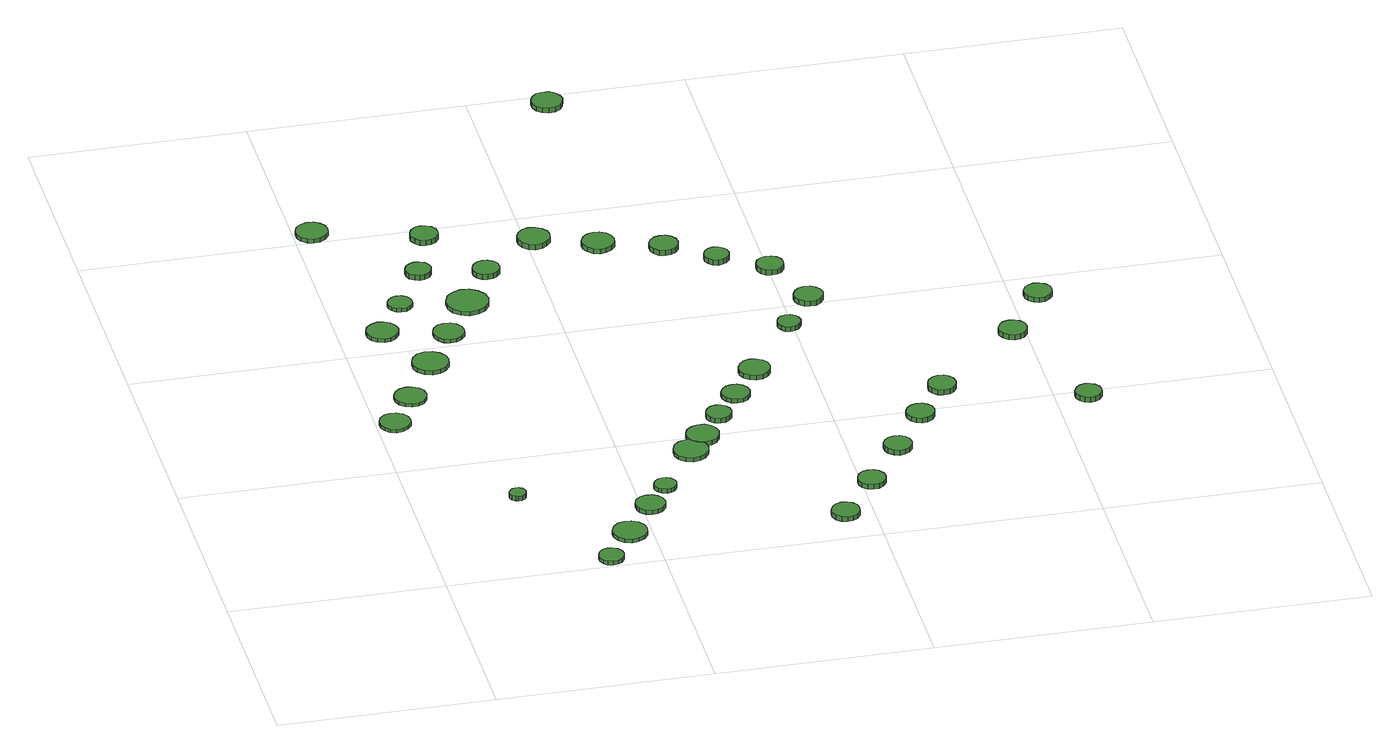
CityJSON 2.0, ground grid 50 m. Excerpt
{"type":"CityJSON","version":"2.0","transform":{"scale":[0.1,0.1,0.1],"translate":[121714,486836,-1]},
"CityObjects":{
"tree1":{"type":"SolitaryVegetationObject","attributes":{"function":"something"},"geometry":[{"type":"MultiSurface","lod":"1","boundaries":[[[0,1,2,3,4,5,6,7,8,9,10,11,12,13,14]],[[15,16,17,18,19,20,21,22,23,24,25,26,27,28,29]],[[0,29,28,1]],[[1,28,27,2]],[[2,27,26,3]],[[3,26,25,4]],[[4,25,24,5]],[[5,24,23,6]],[[6,23,22,7]],[[7,22,21,8]],[[8,21,20,9]],[[9,20,19,10]],[[10,19,18,11]],[[11,18,17,12]],[[12,17,16,13]],[[13,16,15,14]],[[14,15,29,0]]]}]},
"tree2":{"type":"SolitaryVegetationObject","attributes":{"function":"something"},"geometry":[{"type":"MultiSurface","lod":"1","boundaries":[[[30,31,32,33,34,35,36,37,38,39,40,41,42,43,44]],[[45,46,47,48,49,50,51,52,53,54,55,56,57,58,59]],[[30,59,58,31]],[[31,58,57,32]],[[32,57,56,33]],[[33,56,55,34]],[[34,55,54,35]],[[35,54,53,36]],[[36,53,52,37]],[[37,52,51,38]],[[38,51,50,39]],[[39,50,49,40]],[[40,49,48,41]],[[41,48,47,42]],[[42,47,46,43]],[[43,46,45,44]],[[44,45,59,30]]]}]},
"tree3":{"type":"SolitaryVegetationObject","attributes":{"function":"something"},"geometry":[{"type":"MultiSurface","lod":"1","boundaries":[[[60,61,62,63,64,65,66,67,68,69,70,71,72,73,74]],[[75,76,77,78,79,80,81,82,83,84,85,86,87,88,89]],[[60,89,88,61]],[[61,88,87,62]],[[62,87,86,63]],[[63,86,85,64]],[[64,85,84,65]],[[65,84,83,66]],[[66,83,82,67]],[[67,82,81,68]],[[68,81,80,69]],[[69,80,79,70]],[[70,79,78,71]],[[71,78,77,72]],[[72,77,76,73]],[[73,76,75,74]],[[74,75,89,60]]]}]},
"tree4":{"type":"SolitaryVegetationObject","attributes":{"function":"something"},"geometry":[{"type":"MultiSurface","lod":"1","boundaries":[[[90,91,92,93,94,95,96,97,98,99,100,101,102,103,104]],[[105,106,107,108,109,110,111,112,113,114,115,116,117,118,119]],[[90,119,118,91]],[[91,118,117,92]],[[92,117,116,93]],[[93,116,115,94]],[[94,115,114,95]],[[95,114,113,96]],[[96,113,112,97]],[[97,112,111,98]],[[98,111,110,99]],[[99,110,109,100]],[[100,109,108,101]],[[101,108,107,102]],[[102,107,106,103]],[[103,106,105,104]],[[104,105,119,90]]]}]},
"tree5":{"type":"SolitaryVegetationObject","attributes":{"function":"something"},"geometry":[{"type":"MultiSurface","lod":"1","boundaries":[[[120,121,122,123,124,125,126,127,128,129,130,131,132,133,134]],[[135,136,137,138,139,140,141,142,143,144,145,146,147,148,149]],[[120,149,148,121]],[[121,148,147,122]],[[122,147,146,123]],[[123,146,145,124]],[[124,145,144,125]],[[125,144,143,126]],[[126,143,142,127]],[[127,142,141,128]],[[128,141,140,129]],[[129,140,139,130]],[[130,139,138,131]],[[131,138,137,132]],[[132,137,136,133]],[[133,136,135,134]],[[134,135,149,120]]]}]},
"tree6":{"type":"SolitaryVegetationObject","attributes":{"function":"something"},"geometry":[{"type":"MultiSurface","lod":"1","boundaries":[[[150,151,152,153,154,155,156,157,158,159,160,161,162,163,164]],[[165,166,167,168,169,170,171,172,173,174,175,176,177,178,179]],[[150,179,178,151]],[[151,178,177,152]],[[152,177,176,153]],[[153,176,175,154]],[[154,175,174,155]],[[155,174,173,156]],[[156,173,172,157]],[[157,172,171,158]],[[158,171,170,159]],[[159,170,169,160]],[[160,169,168,161]],[[161,168,167,162]],[[162,167,166,163]],[[163,166,165,164]],[[164,165,179,150]]]}]},
"tree7":{"type":"SolitaryVegetationObject","attributes":{"function":"something"},"geometry":[{"type":"MultiSurface","lod":"1","boundaries":[[[180,181,182,183,184,185,186,187,188,189,190,191,192,193,194]],[[195,196,197,198,199,200,201,202,203,204,205,206,207,208,209]],[[180,209,208,181]],[[181,208,207,182]],[[182,207,206,183]],[[183,206,205,184]],[[184,205,204,185]],[[185,204,203,186]],[[186,203,202,187]],[[187,202,201,188]],[[188,201,200,189]],[[189,200,199,190]],[[190,199,198,191]],[[191,198,197,192]],[[192,197,196,193]],[[193,196,195,194]],[[194,195,209,180]]]}]},
"tree8":{"type":"SolitaryVegetationObject","attributes":{"function":"something"},"geometry":[{"type":"MultiSurface","lod":"1","boundaries":[[[210,211,212,213,214,215,216,217,218,219,220,221,222,223,224]],[[225,226,227,228,229,230,231,232,233,234,235,236,237,238,239]],[[210,239,238,211]],[[211,238,237,212]],[[212,237,236,213]],[[213,236,235,214]],[[214,235,234,215]],[[215,234,233,216]],[[216,233,232,217]],[[217,232,231,218]],[[218,231,230,219]],[[219,230,229,220]],[[220,229,228,221]],[[221,228,227,222]],[[222,227,226,223]],[[223,226,225,224]],[[224,225,239,210]]]}]},
"tree9":{"type":"SolitaryVegetationObject","attributes":{"function":"something"},"geometry":[{"type":"MultiSurface","lod":"1","boundaries":[[[240,241,242,243,244,245,246,247,248,249,250,251,252,253,254]],[[255,256,257,258,259,260,261,262,263,264,265,266,267,268,269]],[[240,269,268,241]],[[241,268,267,242]],[[242,267,266,243]],[[243,266,265,244]],[[244,265,264,245]],[[245,264,263,246]],[[246,263,262,247]],[[247,262,261,248]],[[248,261,260,249]],[[249,260,259,250]],[[250,259,258,251]],[[251,258,257,252]],[[252,257,256,253]],[[253,256,255,254]],[[254,255,269,240]]]}]},
"tree10":{"type":"SolitaryVegetationObject","attributes":{"function":"something"},"geometry":[{"type":"MultiSurface","lod":"1","boundaries":[[[270,271,272,273,274,275,276,277,278,279,280,281,282,283,284]],[[285,286,287,288,289,290,291,292,293,294,295,296,297,298,299]],[[270,299,298,271]],[[271,298,297,272]],[[272,297,296,273]],[[273,296,295,274]],[[274,295,294,275]],[[275,294,293,276]],[[276,293,292,277]],[[277,292,291,278]],[[278,291,290,279]],[[279,290,289,280]],[[280,289,288,281]],[[281,288,287,282]],[[282,287,286,283]],[[283,286,285,284]],[[284,285,299,270]]]}]},
"tree11":{"type":"SolitaryVegetationObject","attributes":{"function":"something"},"geometry":[{"type":"MultiSurface","lod":"1","boundaries":[[[300,301,302,303,304,305,306,307,308,309,310,311,312,313,314]],[[315,316,317,318,319,320,321,322,323,324,325,326,327,328,329]],[[300,329,328,301]],[[301,328,327,302]],[[302,327,326,303]],[[303,326,325,304]],[[304,325,324,305]],[[305,324,323,306]],[[306,323,322,307]],[[307,322,321,308]],[[308,321,320,309]],[[309,320,319,310]],[[310,319,318,311]],[[311,318,317,312]],[[312,317,316,313]],[[313,316,315,314]],[[314,315,329,300]]]}]},
"tree12":{"type":"SolitaryVegetationObject","attributes":{"function":"something"},"geometry":[{"type":"MultiSurface","lod":"1","boundaries":[[[330,331,332,333,334,335,336,337,338,339,340,341,342,343,344]],[[345,346,347,348,349,350,351,352,353,354,355,356,357,358,359]],[[330,359,358,331]],[[331,358,357,332]],[[332,357,356,333]],[[333,356,355,334]],[[334,355,354,335]],[[335,354,353,336]],[[336,353,352,337]],[[337,352,351,338]],[[338,351,350,339]],[[339,350,349,340]],[[340,349,348,341]],[[341,348,347,342]],[[342,347,346,343]],[[343,346,345,344]],[[344,345,359,330]]]}]},
"tree13":{"type":"SolitaryVegetationObject","attributes":{"function":"something"},"geometry":[{"type":"MultiSurface","lod":"1","boundaries":[[[360,361,362,363,364,365,366,367,368,369,370,371,372,373,374]],[[375,376,377,378,379,380,381,382,383,384,385,386,387,388,389]],[[360,389,388,361]],[[361,388,387,362]],[[362,387,386,363]],[[363,386,385,364]],[[364,385,384,365]],[[365,384,383,366]],[[366,383,382,367]],[[367,382,381,368]],[[368,381,380,369]],[[369,380,379,370]],[[370,379,378,371]],[[371,378,377,372]],[[372,377,376,373]],[[373,376,375,374]],[[374,375,389,360]]]}]},
"tree14":{"type":"SolitaryVegetationObject","attributes":{"function":"something"},"geometry":[{"type":"MultiSurface","lod":"1","boundaries":[[[390,391,392,393,394,395,396,397,398,399,400,401,402,403,404]],[[405,406,407,408,409,410,411,412,413,414,415,416,417,418,419]],[[390,419,418,391]],[[391,418,417,392]],[[392,417,416,393]],[[393,416,415,394]],[[394,415,414,395]],[[395,414,413,396]],[[396,413,412,397]],[[397,412,411,398]],[[398,411,410,399]],[[399,410,409,400]],[[400,409,408,401]],[[401,408,407,402]],[[402,407,406,403]],[[403,406,405,404]],[[404,405,419,390]]]}]},
"tree15":{"type":"SolitaryVegetationObject","attributes":{"function":"something"},"geometry":[{"type":"MultiSurface","lod":"1","boundaries":[[[420,421,422,423,424,425,426,427,428,429,430,431,432,433,434]],[[435,436,437,438,439,440,441,442,443,444,445,446,447,448,449]],[[420,449,448,421]],[[421,448,447,422]],[[422,447,446,423]],[[423,446,445,424]],[[424,445,444,425]],[[425,444,443,426]],[[426,443,442,427]],[[427,442,441,428]],[[428,441,440,429]],[[429,440,439,430]],[[430,439,438,431]],[[431,438,437,432]],[[432,437,436,433]],[[433,436,435,434]],[[434,435,449,420]]]}]},
"tree16":{"type":"SolitaryVegetationObject","attributes":{"function":"something"},"geometry":[{"type":"MultiSurface","lod":"1","boundaries":[[[450,451,452,453,454,455,456,457,458,459,460,461,462,463,464]],[[465,466,467,468,469,470,471,472,473,474,475,476,477,478,479]],[[450,479,478,451]],[[451,478,477,452]],[[452,477,476,453]],[[453,476,475,454]],[[454,475,474,455]],[[455,474,473,456]],[[456,473,472,457]],[[457,472,471,458]],[[458,471,470,459]],[[459,470,469,460]],[[460,469,468,461]],[[461,468,467,462]],[[462,467,466,463]],[[463,466,465,464]],[[464,465,479,450]]]}]},
"tree17":{"type":"SolitaryVegetationObject","attributes":{"function":"something"},"geometry":[{"type":"MultiSurface","lod":"1","boundaries":[[[480,481,482,483,484,485,486,487,488,489,490,491,492,493,494]],[[495,496,497,498,499,500,501,502,503,504,505,506,507,508,509]],[[480,509,508,481]],[[481,508,507,482]],[[482,507,506,483]],[[483,506,505,484]],[[484,505,504,485]],[[485,504,503,486]],[[486,503,502,487]],[[487,502,501,488]],[[488,501,500,489]],[[489,500,499,490]],[[490,499,498,491]],[[491,498,497,492]],[[492,497,496,493]],[[493,496,495,494]],[[494,495,509,480]]]}]},
"tree18":{"type":"SolitaryVegetationObject","attributes":{"function":"something"},"geometry":[{"type":"MultiSurface","lod":"1","boundaries":[[[510,511,512,513,514,515,516,517,518,519,520,521,522,523,524]],[[525,526,527,528,529,530,531,532,533,534,535,536,537,538,539]],[[510,539,538,511]],[[511,538,537,512]],[[512,537,536,513]],[[513,536,535,514]],[[514,535,534,515]],[[515,534,533,516]],[[516,533,532,517]],[[517,532,531,518]],[[518,531,530,519]],[[519,530,529,520]],[[520,529,528,521]],[[521,528,527,522]],[[522,527,526,523]],[[523,526,525,524]],[[524,525,539,510]]]}]},
"tree19":{"type":"SolitaryVegetationObject","attributes":{"function":"something"},"geometry":[{"type":"MultiSurface","lod":"1","boundaries":[[[540,541,542,543,544,545,546,547,548,549,550,551,552,553,554]],[[555,556,557,558,559,560,561,562,563,564,565,566,567,568,569]],[[540,569,568,541]],[[541,568,567,542]],[[542,567,566,543]],[[543,566,565,544]],[[544,565,564,545]],[[545,564,563,546]],[[546,563,562,547]],[[547,562,561,548]],[[548,561,560,549]],[[549,560,559,550]],[[550,559,558,551]],[[551,558,557,552]],[[552,557,556,553]],[[553,556,555,554]],[[554,555,569,540]]]}]},
"tree20":{"type":"SolitaryVegetationObject","attributes":{"function":"something"},"geometry":[{"type":"MultiSurface","lod":"1","boundaries":[[[570,571,572,573,574,575,576,577,578,579,580,581,582,583,584]],[[585,586,587,588,589,590,591,592,593,594,595,596,597,598,599]],[[570,599,598,571]],[[571,598,597,572]],[[572,597,596,573]],[[573,596,595,574]],[[574,595,594,575]],[[575,594,593,576]],[[576,593,592,577]],[[577,592,591,578]],[[578,591,590,579]],[[579,590,589,580]],[[580,589,588,581]],[[581,588,587,582]],[[582,587,586,583]],[[583,586,585,584]],[[584,585,599,570]]]}]},
"tree21":{"type":"SolitaryVegetationObject","attributes":{"function":"something"},"geometry":[{"type":"MultiSurface","lod":"1","boundaries":[[[600,601,602,603,604,605,606,607,608,609,610,611,612,613,614]],[[615,616,617,618,619,620,621,622,623,624,625,626,627,628,629]],[[600,629,628,601]],[[601,628,627,602]],[[602,627,626,603]],[[603,626,625,604]],[[604,625,624,605]],[[605,624,623,606]],[[606,623,622,607]],[[607,622,621,608]],[[608,621,620,609]],[[609,620,619,610]],[[610,619,618,611]],[[611,618,617,612]],[[612,617,616,613]],[[613,616,615,614]],[[614,615,629,600]]]}]},
"tree22":{"type":"SolitaryVegetationObject","attributes":{"function":"something"},"geometry":[{"type":"MultiSurface","lod":"1","boundaries":[[[630,631,632,633,634,635,636,637,638,639,640,641,642,643,644]],[[645,646,647,648,649,650,651,652,653,654,655,656,657,658,659]],[[630,659,658,631]],[[631,658,657,632]],[[632,657,656,633]],[[633,656,655,634]],[[634,655,654,635]],[[635,654,653,636]],[[636,653,652,637]],[[637,652,651,638]],[[638,651,650,639]],[[639,650,649,640]],[[640,649,648,641]],[[641,648,647,642]],[[642,647,646,643]],[[643,646,645,644]],[[644,645,659,630]]]}]},
"tree23":{"type":"SolitaryVegetationObject","attributes":{"function":"something"},"geometry":[{"type":"MultiSurface","lod":"1","boundaries":[[[660,661,662,663,664,665,666,667,668,669,670,671,672,673,674]],[[675,676,677,678,679,680,681,682,683,684,685,686,687,688,689]],[[660,689,688,661]],[[661,688,687,662]],[[662,687,686,663]],[[663,686,685,664]],[[664,685,684,665]],[[665,684,683,666]],[[666,683,682,667]],[[667,682,681,668]],[[668,681,680,669]],[[669,680,679,670]],[[670,679,678,671]],[[671,678,677,672]],[[672,677,676,673]],[[673,676,675,674]],[[674,675,689,660]]]}]},
"tree24":{"type":"SolitaryVegetationObject","attributes":{"function":"something"},"geometry":[{"type":"MultiSurface","lod":"1","boundaries":[[[690,691,692,693,694,695,696,697,698,699,700,701,702,703,704]],[[705,706,707,708,709,710,711,712,713,714,715,716,717,718,719]],[[690,719,718,691]],[[691,718,717,692]],[[692,717,716,693]],[[693,716,715,694]],[[694,715,714,695]],[[695,714,713,696]],[[696,713,712,697]],[[697,712,711,698]],[[698,711,710,699]],[[699,710,709,700]],[[700,709,708,701]],[[701,708,707,702]],[[702,707,706,703]],[[703,706,705,704]],[[704,705,719,690]]]}]},
"tree25":{"type":"SolitaryVegetationObject","attributes":{"function":"something"},"geometry":[{"type":"MultiSurface","lod":"1","boundaries":[[[720,721,722,723,724,725,726,727,728,729,730,731,732,733,734]],[[735,736,737,738,739,740,741,742,743,744,745,746,747,748,749]],[[720,749,748,721]],[[721,748,747,722]],[[722,747,746,723]],[[723,746,745,724]],[[724,745,744,725]],[[725,744,743,726]],[[726,743,742,727]],[[727,742,741,728]],[[728,741,740,729]],[[729,740,739,730]],[[730,739,738,731]],[[731,738,737,732]],[[732,737,736,733]],[[733,736,735,734]],[[734,735,749,720]]]}]},
"tree26":{"type":"SolitaryVegetationObject","attributes":{"function":"something"},"geometry":[{"type":"MultiSurface","lod":"1","boundaries":[[[750,751,752,753,754,755,756,757,758,759,760,761,762,763,764]],[[765,766,767,768,769,770,771,772,773,774,775,776,777,778,779]],[[750,779,778,751]],[[751,778,777,752]],[[752,777,776,753]],[[753,776,775,754]],[[754,775,774,755]],[[755,774,773,756]],[[756,773,772,757]],[[757,772,771,758]],[[758,771,770,759]],[[759,770,769,760]],[[760,769,768,761]],[[761,768,767,762]],[[762,767,766,763]],[[763,766,765,764]],[[764,765,779,750]]]}]},
"tree27":{"type":"SolitaryVegetationObject","attributes":{"function":"something"},"geometry":[{"type":"MultiSurface","lod":"1","boundaries":[[[780,781,782,783,784,785,786,787,788,789,790,791,792,793,794]],[[795,796,797,798,799,800,801,802,803,804,805,806,807,808,809]],[[780,809,808,781]],[[781,808,807,782]],[[782,807,806,783]],[[783,806,805,784]],[[784,805,804,785]],[[785,804,803,786]],[[786,803,802,787]],[[787,802,801,788]],[[788,801,800,789]],[[789,800,799,790]],[[790,799,798,791]],[[791,798,797,792]],[[792,797,796,793]],[[793,796,795,794]],[[794,795,809,780]]]}]},
"tree28":{"type":"SolitaryVegetationObject","attributes":{"function":"something"},"geometry":[{"type":"MultiSurface","lod":"1","boundaries":[[[810,811,812,813,814,815,816,817,818,819,820,821,822,823,824]],[[825,826,827,828,829,830,831,832,833,834,835,836,837,838,839]],[[810,839,838,811]],[[811,838,837,812]],[[812,837,836,813]],[[813,836,835,814]],[[814,835,834,815]],[[815,834,833,816]],[[816,833,832,817]],[[817,832,831,818]],[[818,831,830,819]],[[819,830,829,820]],[[820,829,828,821]],[[821,828,827,822]],[[822,827,826,823]],[[823,826,825,824]],[[824,825,839,810]]]}]},
"tree29":{"type":"SolitaryVegetationObject","attributes":{"function":"something"},"geometry":[{"type":"MultiSurface","lod":"1","boundaries":[[[840,841,842,843,844,845,846,847,848,849,850,851,852,853,854]],[[855,856,857,858,859,860,861,862,863,864,865,866,867,868,869]],[[840,869,868,841]],[[841,868,867,842]],[[842,867,866,843]],[[843,866,865,844]],[[844,865,864,845]],[[845,864,863,846]],[[846,863,862,847]],[[847,862,861,848]],[[848,861,860,849]],[[849,860,859,850]],[[850,859,858,851]],[[851,858,857,852]],[[852,857,856,853]],[[853,856,855,854]],[[854,855,869,840]]]}]},
"tree30":{"type":"SolitaryVegetationObject","attributes":{"function":"something"},"geometry":[{"type":"MultiSurface","lod":"1","boundaries":[[[870,871,872,873,874,875,876,877,878,879,880,881,882,883,884]],[[885,886,887,888,889,890,891,892,893,894,895,896,897,898,899]],[[870,899,898,871]],[[871,898,897,872]],[[872,897,896,873]],[[873,896,895,874]],[[874,895,894,875]],[[875,894,893,876]],[[876,893,892,877]],[[877,892,891,878]],[[878,891,890,879]],[[879,890,889,880]],[[880,889,888,881]],[[881,888,887,882]],[[882,887,886,883]],[[883,886,885,884]],[[884,885,899,870]]]}]},
"tree31":{"type":"SolitaryVegetationObject","attributes":{"function":"something"},"geometry":[{"type":"MultiSurface","lod":"1","boundaries":[[[900,901,902,903,904,905,906,907,908,909,910,911,912,913,914]],[[915,916,917,918,919,920,921,922,923,924,925,926,927,928,929]],[[900,929,928,901]],[[901,928,927,902]],[[902,927,926,903]],[[903,926,925,904]],[[904,925,924,905]],[[905,924,923,906]],[[906,923,922,907]],[[907,922,921,908]],[[908,921,920,909]],[[909,920,919,910]],[[910,919,918,911]],[[911,918,917,912]],[[912,917,916,913]],[[913,916,915,914]],[[914,915,929,900]]]}]},
"tree32":{"type":"SolitaryVegetationObject","attributes":{"function":"something"},"geometry":[{"type":"MultiSurface","lod":"1","boundaries":[[[930,931,932,933,934,935,936,937,938,939,940,941,942,943,944]],[[945,946,947,948,949,950,951,952,953,954,955,956,957,958,959]],[[930,959,958,931]],[[931,958,957,932]],[[932,957,956,933]],[[933,956,955,934]],[[934,955,954,935]],[[935,954,953,936]],[[936,953,952,937]],[[937,952,951,938]],[[938,951,950,939]],[[939,950,949,940]],[[940,949,948,941]],[[941,948,947,942]],[[942,947,946,943]],[[943,946,945,944]],[[944,945,959,930]]]}]},
"tree33":{"type":"SolitaryVegetationObject","attributes":{"function":"something"},"geometry":[{"type":"MultiSurface","lod":"1","boundaries":[[[960,961,962,963,964,965,966,967,968,969,970,971,972,973,974]],[[975,976,977,978,979,980,981,982,983,984,985,986,987,988,989]],[[960,989,988,961]],[[961,988,987,962]],[[962,987,986,963]],[[963,986,985,964]],[[964,985,984,965]],[[965,984,983,966]],[[966,983,982,967]],[[967,982,981,968]],[[968,981,980,969]],[[969,980,979,970]],[[970,979,978,971]],[[971,978,977,972]],[[972,977,976,973]],[[973,976,975,974]],[[974,975,989,960]]]}]},
"tree34":{"type":"SolitaryVegetationObject","attributes":{"function":"something"},"geometry":[{"type":"MultiSurface","lod":"1","boundaries":[[[990,991,992,993,994,995,996,997,998,999,1000,1001,1002,1003,1004]],[[1005,1006,1007,1008,1009,1010,1011,1012,1013,1014,1015,1016,1017,1018,1019]],[[990,1019,1018,991]],[[991,1018,1017,992]],[[992,1017,1016,993]],[[993,1016,1015,994]],[[994,1015,1014,995]],[[995,1014,1013,996]],[[996,1013,1012,997]],[[997,1012,1011,998]],[[998,1011,1010,999]],[[999,1010,1009,1000]],[[1000,1009,1008,1001]],[[1001,1008,1007,1002]],[[1002,1007,1006,1003]],[[1003,1006,1005,1004]],[[1004,1005,1019,990]]]}]},
"tree35":{"type":"SolitaryVegetationObject","attributes":{"function":"something"},"geometry":[{"type":"MultiSurface","lod":"1","boundaries":[[[1020,1021,1022,1023,1024,1025,1026,1027,1028,1029,1030,1031,1032,1033,1034]],[[1035,1036,1037,1038,1039,1040,1041,1042,1043,1044,1045,1046,1047,1048,1049]],[[1020,1049,1048,1021]],[[1021,1048,1047,1022]],[[1022,1047,1046,1023]],[[1023,1046,1045,1024]],[[1024,1045,1044,1025]],[[1025,1044,1043,1026]],[[1026,1043,1042,1027]],[[1027,1042,1041,1028]],[[1028,1041,1040,1029]],[[1029,1040,1039,1030]],[[1030,1039,1038,1031]],[[1031,1038,1037,1032]],[[1032,1037,1036,1033]],[[1033,1036,1035,1034]],[[1034,1035,1049,1020]]]}]},
"tree36":{"type":"SolitaryVegetationObject","attributes":{"function":"something"},"geometry":[{"type":"MultiSurface","lod":"1","boundaries":[[[1050,1051,1052,1053,1054,1055,1056,1057,1058,1059,1060,1061,1062,1063,1064]],[[1065,1066,1067,1068,1069,1070,1071,1072,1073,1074,1075,1076,1077,1078,1079]],[[1050,1079,1078,1051]],[[1051,1078,1077,1052]],[[1052,1077,1076,1053]],[[1053,1076,1075,1054]],[[1054,1075,1074,1055]],[[1055,1074,1073,1056]],[[1056,1073,1072,1057]],[[1057,1072,1071,1058]],[[1058,1071,1070,1059]],[[1059,1070,1069,1060]],[[1060,1069,1068,1061]],[[1061,1068,1067,1062]],[[1062,1067,1066,1063]],[[1063,1066,1065,1064]],[[1064,1065,1079,1050]]]}]},
"tree37":{"type":"SolitaryVegetationObject","attributes":{"function":"something"},"geometry":[{"type":"MultiSurface","lod":"1","boundaries":[[[1080,1081,1082,1083,1084,1085,1086,1087,1088,1089,1090,1091,1092,1093,1094]],[[1095,1096,1097,1098,1099,1100,1101,1102,1103,1104,1105,1106,1107,1108,1109]],[[1080,1109,1108,1081]],[[1081,1108,1107,1082]],[[1082,1107,1106,1083]],[[1083,1106,1105,1084]],[[1084,1105,1104,1085]],[[1085,1104,1103,1086]],[[1086,1103,1102,1087]],[[1087,1102,1101,1088]],[[1088,1101,1100,1089]],[[1089,1100,1099,1090]],[[1090,1099,1098,1091]],[[1091,1098,1097,1092]],[[1092,1097,1096,1093]],[[1093,1096,1095,1094]],[[1094,1095,1109,1080]]]}]}
},
"vertices":[
[78,698,15],[75,713,15],[66,725,15],[53,733,15],[38,734,15],[24,730,15],[13,720,15],[7,706,15],[7,691,15],[13,677,15],[24,667,15],[38,662,15],[53,664,15],[66,672,15],[75,684,15],[75,684,7],[66,672,7],[53,664,7],[38,662,7],[24,667,7],[13,677,7],[7,691,7],[7,706,7],[13,720,7],[24,730,7],[38,734,7],[53,733,7],[66,725,7],[75,713,7],[78,698,7],
[258,332,21],[256,340,21],[252,346,21],[245,350,21],[237,351,21],[230,349,21],[224,343,21],[220,336,21],[220,328,21],[224,321,21],[230,316,21],[237,313,21],[245,314,21],[252,318,21],[256,324,21],[256,324,9],[252,318,9],[245,314,9],[237,313,9],[230,316,9],[224,321,9],[220,328,9],[220,336,9],[224,343,9],[230,349,9],[237,351,9],[245,350,9],[252,346,9],[256,340,9],[258,332,9],
[137,799,15],[134,814,15],[125,827,15],[111,834,15],[96,836,15],[81,831,15],[70,821,15],[64,807,15],[64,792,15],[70,778,15],[81,767,15],[96,763,15],[111,764,15],[125,772,15],[134,784,15],[134,784,7],[125,772,7],[111,764,7],[96,763,7],[81,767,7],[70,778,7],[64,792,7],[64,807,7],[70,821,7],[81,831,7],[96,836,7],[111,834,7],[125,827,7],[134,814,7],[137,799,7],
[413,31,17],[411,43,17],[404,52,17],[393,58,17],[381,60,17],[370,56,17],[361,48,17],[356,37,17],[356,25,17],[361,13,17],[370,5,17],[381,2,17],[393,3,17],[404,9,17],[411,19,17],[411,19,7],[404,9,7],[393,3,7],[381,2,7],[370,5,7],[361,13,7],[356,25,7],[356,37,7],[361,48,7],[370,56,7],[381,60,7],[393,58,7],[404,52,7],[411,43,7],[413,31,7],
[138,1083,16],[134,1098,16],[125,1110,16],[112,1118,16],[97,1120,16],[82,1115,16],[70,1105,16],[64,1091,16],[64,1075,16],[70,1061,16],[82,1051,16],[97,1046,16],[112,1048,16],[125,1055,16],[134,1068,16],[134,1068,7],[125,1055,7],[112,1048,7],[97,1046,7],[82,1051,7],[70,1061,7],[64,1075,7],[64,1091,7],[70,1105,7],[82,1115,7],[97,1120,7],[112,1118,7],[125,1110,7],[134,1098,7],[138,1083,7],
[217,929,17],[214,946,17],[203,960,17],[188,969,17],[171,971,17],[154,966,17],[141,954,17],[134,938,17],[134,920,17],[141,904,17],[154,892,17],[171,887,17],[188,889,17],[203,897,17],[214,912,17],[214,912,7],[203,897,7],[188,889,7],[171,887,7],[154,892,7],[141,904,7],[134,920,7],[134,938,7],[141,954,7],[154,966,7],[171,971,7],[188,969,7],[203,960,7],[214,946,7],[217,929,7],
[488,127,15],[485,143,15],[475,157,15],[460,165,15],[444,167,15],[428,162,15],[416,150,15],[409,135,15],[409,119,15],[416,104,15],[428,93,15],[444,87,15],[460,89,15],[475,97,15],[485,111,15],[485,111,6],[475,97,6],[460,89,6],[444,87,6],[428,93,6],[416,104,6],[409,119,6],[409,135,6],[416,150,6],[428,162,6],[444,167,6],[460,165,6],[475,157,6],[485,143,6],[488,127,6],
[79,1535,16],[76,1550,16],[67,1563,16],[54,1570,16],[38,1572,16],[24,1567,16],[12,1557,16],[6,1543,16],[6,1527,16],[12,1513,16],[24,1503,16],[38,1498,16],[54,1500,16],[67,1508,16],[76,1520,16],[76,1520,6],[67,1508,6],[54,1500,6],[38,1498,6],[24,1503,6],[12,1513,6],[6,1527,6],[6,1543,6],[12,1557,6],[24,1567,6],[38,1572,6],[54,1570,6],[67,1563,6],[76,1550,6],[79,1535,6],
[194,1194,15],[192,1205,15],[185,1215,15],[175,1221,15],[163,1222,15],[152,1218,15],[143,1210,15],[138,1200,15],[138,1188,15],[143,1177,15],[152,1169,15],[163,1166,15],[175,1167,15],[185,1173,15],[192,1182,15],[192,1182,6],[185,1173,6],[175,1167,6],[163,1166,6],[152,1169,6],[143,1177,6],[138,1188,6],[138,1200,6],[143,1210,6],[152,1218,6],[163,1222,6],[175,1221,6],[185,1215,6],[192,1205,6],[194,1194,6],
[280,1049,15],[277,1063,15],[268,1075,15],[255,1083,15],[240,1084,15],[226,1080,15],[215,1070,15],[209,1056,15],[209,1041,15],[215,1027,15],[226,1017,15],[240,1013,15],[255,1014,15],[268,1022,15],[277,1034,15],[277,1034,6],[268,1022,6],[255,1014,6],[240,1013,6],[226,1017,6],[215,1027,6],[209,1041,6],[209,1056,6],[215,1070,6],[226,1080,6],[240,1084,6],[255,1083,6],[268,1075,6],[277,1063,6],[280,1049,6],
[553,230,16],[550,244,16],[541,256,16],[529,263,16],[515,264,16],[501,260,16],[490,250,16],[485,237,16],[485,223,16],[490,210,16],[501,200,16],[515,196,16],[529,197,16],[541,204,16],[550,216,16],[550,216,6],[541,204,6],[529,197,6],[515,196,6],[501,200,6],[490,210,6],[485,223,6],[485,237,6],[490,250,6],[501,260,6],[515,264,6],[529,263,6],[541,256,6],[550,244,6],[553,230,6],
[266,1319,19],[263,1331,19],[256,1341,19],[245,1347,19],[233,1348,19],[222,1344,19],[212,1336,19],[207,1325,19],[207,1313,19],[212,1302,19],[222,1294,19],[233,1290,19],[245,1291,19],[256,1297,19],[263,1307,19],[263,1307,6],[256,1297,6],[245,1291,6],[233,1290,6],[222,1294,6],[212,1302,6],[207,1313,6],[207,1325,6],[212,1336,6],[222,1344,6],[233,1348,6],[245,1347,6],[256,1341,6],[263,1331,6],[266,1319,6],
[595,302,17],[593,312,17],[586,321,17],[577,326,17],[567,327,17],[556,324,17],[549,317,17],[544,307,17],[544,297,17],[549,287,17],[556,280,17],[567,277,17],[577,278,17],[586,283,17],[593,292,17],[593,292,6],[586,283,6],[577,278,6],[567,277,6],[556,280,6],[549,287,6],[544,297,6],[544,307,6],[549,317,6],[556,324,6],[567,327,6],[577,326,6],[586,321,6],[593,312,6],[595,302,6],
[362,1166,16],[358,1186,16],[346,1202,16],[329,1213,16],[308,1215,16],[289,1208,16],[274,1195,16],[266,1176,16],[266,1156,16],[274,1137,16],[289,1124,16],[308,1117,16],[329,1120,16],[346,1130,16],[358,1146,16],[358,1146,6],[346,1130,6],[329,1120,6],[308,1117,6],[289,1124,6],[274,1137,6],[266,1156,6],[266,1176,6],[274,1195,6],[289,1208,6],[308,1215,6],[329,1213,6],[346,1202,6],[358,1186,6],[362,1166,6],
[313,1460,22],[311,1473,22],[303,1484,22],[291,1490,22],[278,1492,22],[265,1488,22],[256,1479,22],[250,1467,22],[250,1453,22],[256,1441,22],[265,1432,22],[278,1428,22],[291,1430,22],[303,1436,22],[311,1447,22],[311,1447,9],[303,1436,9],[291,1430,9],[278,1428,9],[265,1432,9],[256,1441,9],[250,1453,9],[250,1467,9],[256,1479,9],[265,1488,9],[278,1492,9],[291,1490,9],[303,1484,9],[311,1473,9],[313,1460,9],
[415,1289,20],[413,1302,20],[405,1312,20],[394,1319,20],[381,1320,20],[369,1316,20],[359,1307,20],[354,1296,20],[354,1283,20],[359,1271,20],[369,1262,20],[381,1258,20],[394,1260,20],[405,1266,20],[413,1276,20],[413,1276,7],[405,1266,7],[394,1260,7],[381,1258,7],[369,1262,7],[359,1271,7],[354,1283,7],[354,1296,7],[359,1307,7],[369,1316,7],[381,1320,7],[394,1319,7],[405,1312,7],[413,1302,7],[415,1289,7],
[698,436,16],[695,452,16],[685,466,16],[670,474,16],[654,476,16],[638,471,16],[625,460,16],[619,444,16],[619,428,16],[625,412,16],[638,401,16],[654,396,16],[670,398,16],[685,406,16],[695,420,16],[695,420,6],[685,406,6],[670,398,6],[654,396,6],[638,401,6],[625,412,6],[619,428,6],[619,444,6],[625,460,6],[638,471,6],[654,476,6],[670,474,6],[685,466,6],[695,452,6],[698,436,6],
[736,494,17],[732,509,17],[723,522,17],[710,530,17],[694,531,17],[679,526,17],[667,516,17],[661,502,17],[661,486,17],[667,471,17],[679,461,17],[694,456,17],[710,458,17],[723,465,17],[732,478,17],[732,478,6],[723,465,6],[710,458,6],[694,456,6],[679,461,6],[667,471,6],[661,486,6],[661,502,6],[667,516,6],[679,526,6],[694,531,6],[710,530,6],[723,522,6],[732,509,6],[736,494,6],
[782,573,18],[780,585,18],[773,595,18],[762,601,18],[750,603,18],[738,599,18],[729,591,18],[724,579,18],[724,567,18],[729,556,18],[738,548,18],[750,544,18],[762,545,18],[773,552,18],[780,561,18],[780,561,6],[773,552,6],[762,545,6],[750,544,6],[738,548,6],[729,556,6],[724,567,6],[724,579,6],[729,591,6],[738,599,6],[750,603,6],[762,601,6],[773,595,6],[780,585,6],[782,573,6],
[555,1398,19],[552,1414,19],[542,1426,19],[529,1434,19],[513,1436,19],[499,1431,19],[487,1420,19],[481,1406,19],[481,1391,19],[487,1376,19],[499,1366,19],[513,1361,19],[529,1363,19],[542,1371,19],[552,1383,19],[552,1383,6],[542,1371,6],[529,1363,6],[513,1361,6],[499,1366,6],[487,1376,6],[481,1391,6],[481,1406,6],[487,1420,6],[499,1431,6],[513,1436,6],[529,1434,6],[542,1426,6],[552,1414,6],[555,1398,6],
[967,100,19],[965,114,19],[957,125,19],[945,131,19],[932,133,19],[919,129,19],[909,119,19],[903,107,19],[903,94,19],[909,81,19],[919,72,19],[932,68,19],[945,69,19],[957,76,19],[965,87,19],[965,87,7],[957,76,7],[945,69,7],[932,68,7],[919,72,7],[909,81,7],[903,94,7],[903,107,7],[909,119,7],[919,129,7],[932,133,7],[945,131,7],[957,125,7],[965,114,7],[967,100,7],
[842,652,16],[839,665,16],[831,676,16],[819,683,16],[806,684,16],[793,680,16],[783,671,16],[777,659,16],[777,645,16],[783,633,16],[793,624,16],[806,620,16],[819,621,16],[831,628,16],[839,639,16],[839,639,6],[831,628,6],[819,621,6],[806,620,6],[793,624,6],[783,633,6],[777,645,6],[777,659,6],[783,671,6],[793,680,6],[806,684,6],[819,683,6],[831,676,6],[839,665,6],[842,652,6],
[691,1351,17],[688,1366,17],[679,1379,17],[665,1386,17],[650,1388,17],[635,1383,17],[624,1373,17],[617,1358,17],[617,1343,17],[624,1329,17],[635,1318,17],[650,1313,17],[665,1315,17],[679,1323,17],[688,1335,17],[688,1335,5],[679,1323,5],[665,1315,5],[650,1313,5],[635,1318,5],[624,1329,5],[617,1343,5],[617,1358,5],[624,1373,5],[635,1383,5],[650,1388,5],[665,1386,5],[679,1379,5],[688,1366,5],[691,1351,5],
[1055,221,20],[1052,234,20],[1044,245,20],[1032,252,20],[1019,253,20],[1006,249,20],[996,240,20],[991,228,20],[991,214,20],[996,202,20],[1006,193,20],[1019,189,20],[1032,190,20],[1044,197,20],[1052,208,20],[1052,208,8],[1044,197,8],[1032,190,8],[1019,189,8],[1006,193,8],[996,202,8],[991,214,8],[991,228,8],[996,240,8],[1006,249,8],[1019,253,8],[1032,252,8],[1044,245,8],[1052,234,8],[1055,221,8],
[909,744,17],[906,759,17],[897,771,17],[884,778,17],[869,780,17],[855,775,17],[844,765,17],[838,751,17],[838,736,17],[844,723,17],[855,713,17],[869,708,17],[884,710,17],[897,717,17],[906,729,17],[906,729,5],[897,717,5],[884,710,5],[869,708,5],[855,713,5],[844,723,5],[838,736,5],[838,751,5],[844,765,5],[855,775,5],[869,780,5],[884,778,5],[897,771,5],[906,759,5],[909,744,5],
[827,1305,19],[824,1319,19],[816,1330,19],[804,1337,19],[790,1338,19],[777,1334,19],[767,1325,19],[761,1312,19],[761,1298,19],[767,1286,19],[777,1276,19],[790,1272,19],[804,1274,19],[816,1281,19],[824,1292,19],[824,1292,6],[816,1281,6],[804,1274,6],[790,1272,6],[777,1276,6],[767,1286,6],[761,1298,6],[761,1312,6],[767,1325,6],[777,1334,6],[790,1338,6],[804,1337,6],[816,1330,6],[824,1319,6],[827,1305,6],
[1144,351,20],[1141,364,20],[1133,375,20],[1121,382,20],[1108,383,20],[1095,379,20],[1085,370,20],[1079,357,20],[1079,344,20],[1085,332,20],[1095,323,20],[1108,318,20],[1121,320,20],[1133,327,20],[1141,337,20],[1141,337,8],[1133,327,8],[1121,320,8],[1108,318,8],[1095,323,8],[1085,332,8],[1079,344,8],[1079,357,8],[1085,370,8],[1095,379,8],[1108,383,8],[1121,382,8],[1133,375,8],[1141,364,8],[1144,351,8],
[711,1956,22],[707,1970,22],[699,1982,22],[686,1990,22],[671,1991,22],[657,1987,22],[646,1977,22],[640,1963,22],[640,1948,22],[646,1935,22],[657,1925,22],[671,1921,22],[686,1922,22],[699,1929,22],[707,1941,22],[707,1941,10],[699,1929,10],[686,1922,10],[671,1921,10],[657,1925,10],[646,1935,10],[640,1948,10],[640,1963,10],[646,1977,10],[657,1987,10],[671,1991,10],[686,1990,10],[699,1982,10],[707,1970,10],[711,1956,10],
[1018,914,21],[1015,925,21],[1009,934,21],[999,940,21],[988,941,21],[977,938,21],[969,930,21],[965,920,21],[965,909,21],[969,899,21],[977,891,21],[988,888,21],[999,889,21],[1009,895,21],[1015,904,21],[1015,904,9],[1009,895,9],[999,889,9],[988,888,9],[977,891,9],[969,899,9],[965,909,9],[965,920,9],[969,930,9],[977,938,9],[988,941,9],[999,940,9],[1009,934,9],[1015,925,9],[1018,914,9],
[926,1230,22],[923,1242,22],[916,1251,22],[906,1257,22],[894,1259,22],[883,1255,22],[874,1247,22],[869,1236,22],[869,1224,22],[874,1213,22],[883,1205,22],[894,1201,22],[906,1203,22],[916,1209,22],[923,1218,22],[923,1218,9],[916,1209,9],[906,1203,9],[894,1201,9],[883,1205,9],[874,1213,9],[869,1224,9],[869,1236,9],[874,1247,9],[883,1255,9],[894,1259,9],[906,1257,9],[916,1251,9],[923,1242,9],[926,1230,9],
[1223,475,20],[1221,488,20],[1213,499,20],[1201,506,20],[1187,507,20],[1175,503,20],[1165,494,20],[1159,481,20],[1159,468,20],[1165,456,20],[1175,447,20],[1187,442,20],[1201,444,20],[1213,451,20],[1221,462,20],[1221,462,8],[1213,451,8],[1201,444,8],[1187,442,8],[1175,447,8],[1165,456,8],[1159,468,8],[1159,481,8],[1165,494,8],[1175,503,8],[1187,507,8],[1201,506,8],[1213,499,8],[1221,488,8],[1223,475,8],
[1032,1153,29],[1030,1165,29],[1022,1176,29],[1011,1182,29],[998,1183,29],[986,1179,29],[976,1171,29],[971,1159,29],[971,1146,29],[976,1134,29],[986,1126,29],[998,1122,29],[1011,1123,29],[1022,1129,29],[1030,1140,29],[1030,1140,16],[1022,1129,16],[1011,1123,16],[998,1122,16],[986,1126,16],[976,1134,16],[971,1146,16],[971,1159,16],[976,1171,16],[986,1179,16],[998,1183,16],[1011,1182,16],[1022,1176,16],[1030,1165,16],[1032,1153,16],
[1090,1009,27],[1087,1022,27],[1079,1033,27],[1067,1040,27],[1053,1042,27],[1040,1037,27],[1030,1028,27],[1024,1016,27],[1024,1002,27],[1030,989,27],[1040,980,27],[1053,976,27],[1067,977,27],[1079,984,27],[1087,995,27],[1087,995,14],[1079,984,14],[1067,977,14],[1053,976,14],[1040,980,14],[1030,989,14],[1024,1002,14],[1024,1016,14],[1030,1028,14],[1040,1037,14],[1053,1042,14],[1067,1040,14],[1079,1033,14],[1087,1022,14],[1090,1009,14],
[1297,582,20],[1294,595,20],[1286,606,20],[1275,613,20],[1261,614,20],[1248,610,20],[1238,601,20],[1233,589,20],[1233,575,20],[1238,563,20],[1248,554,20],[1261,550,20],[1275,551,20],[1286,558,20],[1294,569,20],[1294,569,7],[1286,558,7],[1275,551,7],[1261,550,7],[1248,554,7],[1238,563,7],[1233,575,7],[1233,589,7],[1238,601,7],[1248,610,7],[1261,614,7],[1275,613,7],[1286,606,7],[1294,595,7],[1297,582,7],
[1503,774,22],[1500,788,22],[1492,799,22],[1480,805,22],[1467,807,22],[1454,803,22],[1444,794,22],[1438,781,22],[1438,768,22],[1444,755,22],[1454,746,22],[1467,742,22],[1480,743,22],[1492,750,22],[1500,761,22],[1500,761,9],[1492,750,9],[1480,743,9],[1467,742,9],[1454,746,9],[1444,755,9],[1438,768,9],[1438,781,9],[1444,794,9],[1454,803,9],[1467,807,9],[1480,805,9],[1492,799,9],[1500,788,9],[1503,774,9],
[1605,475,21],[1603,488,21],[1595,498,21],[1584,504,21],[1572,506,21],[1560,502,21],[1551,493,21],[1545,482,21],[1545,469,21],[1551,458,21],[1560,449,21],[1572,445,21],[1584,447,21],[1595,453,21],[1603,463,21],[1603,463,8],[1595,453,8],[1584,447,8],[1572,445,8],[1560,449,8],[1551,458,8],[1545,469,8],[1545,482,8],[1551,493,8],[1560,502,8],[1572,506,8],[1584,504,8],[1595,498,8],[1603,488,8],[1605,475,8],
[1591,914,24],[1589,927,24],[1581,938,24],[1569,945,24],[1555,946,24],[1543,942,24],[1533,933,24],[1527,921,24],[1527,907,24],[1533,895,24],[1543,886,24],[1555,882,24],[1569,883,24],[1581,890,24],[1589,901,24],[1589,901,12],[1581,890,12],[1569,883,12],[1555,882,12],[1543,886,12],[1533,895,12],[1527,907,12],[1527,921,12],[1533,933,12],[1543,942,12],[1555,946,12],[1569,945,12],[1581,938,12],[1589,927,12],[1591,914,12]
]}
